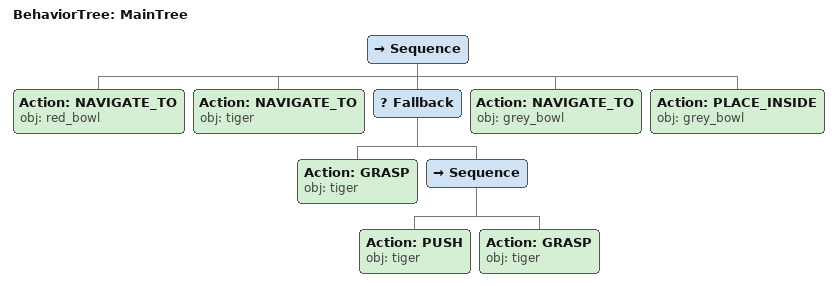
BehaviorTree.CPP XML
<root main_tree_to_execute="MainTree">
  <BehaviorTree ID="MainTree">
    <Sequence>
      <!-- Navigate to red_bowl -->
      <Action ID="NAVIGATE_TO" obj="red_bowl" />
      <!-- Navigate to tiger -->
      <Action ID="NAVIGATE_TO" obj="tiger" />
      <!-- Fallback: if GRASP tiger fails, try PUSH, FLIP to reposition -->
      <Fallback>
        <!-- Grasp tiger -->
        <Action ID="GRASP" obj="tiger" />
        <Sequence>
          <!-- Push tiger forward toward front edge of table -->
          <Action ID="PUSH" obj="tiger" />
          <!-- Grasp tiger -->
          <Action ID="GRASP" obj="tiger" />
        </Sequence>
      </Fallback>
      <!-- Navigate to grey_bowl -->
      <Action ID="NAVIGATE_TO" obj="grey_bowl" />
      <!-- Place inside grey_bowl -->
      <Action ID="PLACE_INSIDE" obj="grey_bowl" />
    </Sequence>
  </BehaviorTree>
</root>
